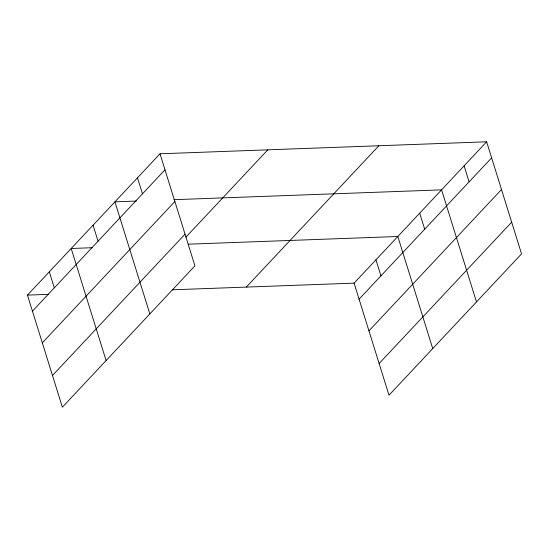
<?xml version="1.0" encoding="UTF-8"?>
<svg xmlns="http://www.w3.org/2000/svg" width="549" height="549" viewBox="0 0 549 549"><rect width="100%" height="100%" fill="white"/><g stroke="black" fill="none" stroke-linecap="round" stroke-linejoin="round"><path stroke-width="0.82" d="M160.006 153.789L194.916 265.86L62.36 407.2L27.45 295.122L160.006 153.789L486.64 141.8L521.55 253.878L388.994 395.211L354.084 283.14L486.64 141.8M32.439 311.153L164.995 169.813M42.314 342.844L174.87 201.51M52.484 375.502L185.04 234.162M185.891 237.161L267.795 149.836M246.295 287.093L378.851 145.76M359.08 299.164L491.636 157.831M368.949 330.862L501.505 189.522M379.119 363.513L511.675 222.18M136.324 201.058L114.94 201.84L149.843 313.918M173.964 199.678L441.574 189.858L476.484 301.929M92.582 247.702L71.192 248.484L106.101 360.556M188.238 244.188L397.833 236.495L432.736 348.574M27.45 295.122L48.834 294.339M172.262 289.81L354.084 283.14M464.111 165.832L469.1 181.856M419.704 213.177L424.693 229.201M375.962 259.821L380.951 275.845M137.47 177.814L142.465 193.838M93.062 225.165L98.058 241.189M49.321 271.803L54.317 287.827"/></g></svg>
